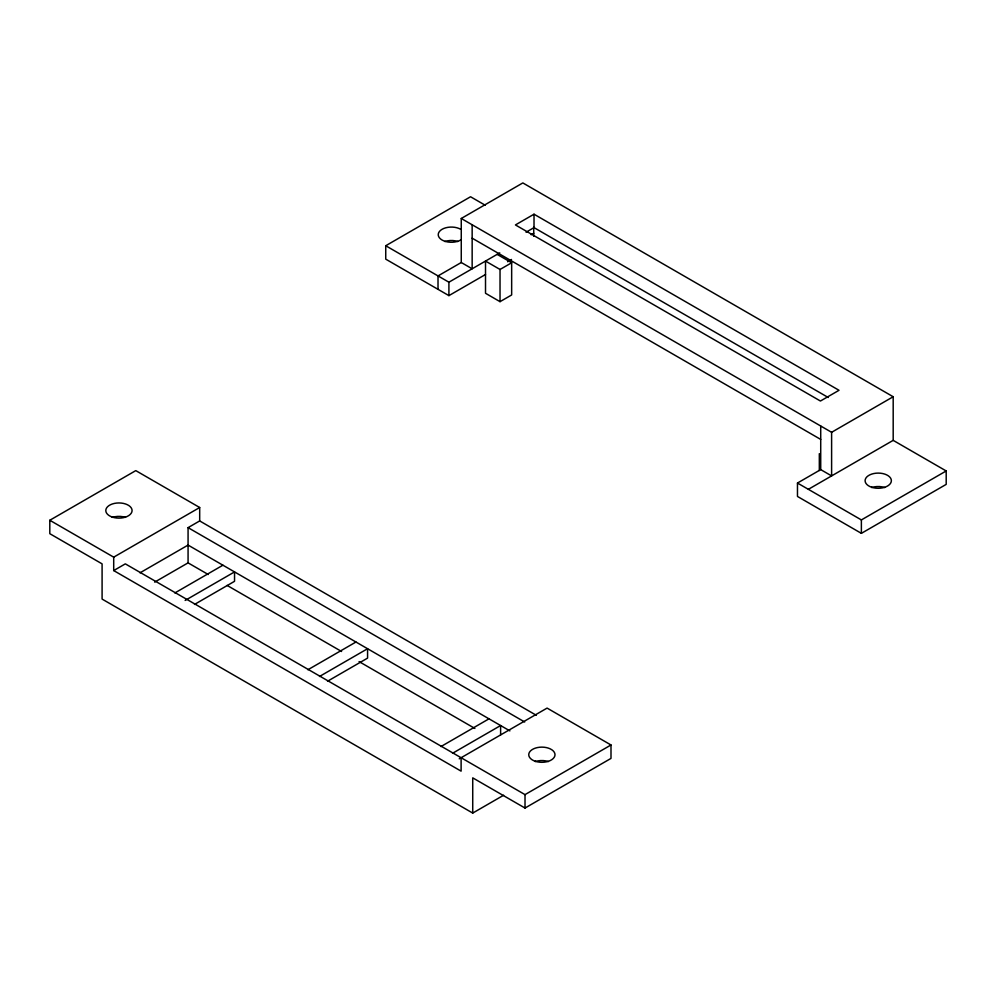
<?xml version="1.0" encoding="UTF-8"?>
<svg xmlns="http://www.w3.org/2000/svg" width="996" height="996" viewBox="0 0 996 996"><rect width="100%" height="100%" fill="white"/><g stroke="black" fill="none" stroke-linecap="round" stroke-linejoin="round"><path stroke-width="1.49" d="M485.513 274.498L448.91 295.625L385.738 259.147L385.738 245.738L470.548 196.76L485.301 205.276M438.016 289.338L438.016 275.917L461.26 262.508L461.26 218.485L522.838 182.928L893.188 396.744L893.188 440.357L808.366 489.322M534.018 214.202L515.43 224.934L820.43 401.027L839.018 390.295L534.018 214.202L534.018 227.623L828.261 397.504M526.05 232.217L534.018 227.623M385.738 245.738L448.91 282.204L499.743 252.86M531.117 234.745L533.731 233.238M503.627 795.231L472.727 813.072L102.09 599.082L102.09 563.861L49.8 533.682L49.8 520.261L135.78 470.622L199.686 507.512L199.686 520.933L536.321 715.29M507.587 261.749L511.508 259.483M500.029 269.468L511.658 262.757L511.658 294.953L500.029 301.664L485.513 293.272L485.513 261.077L500.029 269.468L500.029 301.664M49.8 520.261L113.706 557.162L199.686 507.512M113.706 557.162L113.706 570.571L125.322 563.861L525.017 794.621L610.996 744.983L610.996 758.404L525.017 808.042L472.727 777.851L472.727 813.072M154.691 582.125L188.07 562.865L188.07 527.643L199.686 520.933M140.013 572.825L188.07 545.086L509.89 730.89M174.86 592.956L222.917 565.205M185.144 600.439L234.546 571.916L234.546 581.303L194.494 604.435M307.901 669.76L355.958 642.022M319.517 676.471L367.574 648.72L367.574 658.119L327.535 681.239M461.26 218.485L831.61 432.301L893.188 396.744M893.188 440.357L946.2 470.959L946.2 484.38L861.378 533.346L797.472 496.444L797.472 483.035L820.716 469.614L831.61 475.901L831.61 432.301M440.942 746.564L488.999 718.826M452.558 753.275L500.615 725.536L500.615 734.923M797.472 483.035L861.378 519.924L946.2 470.959M459.231 758.815L547.09 708.094L610.996 744.983M472.154 238.181L820.716 439.423M497.129 254.366L511.658 262.757M461.26 262.508L472.154 268.796L472.154 224.772M188.07 527.643L524.693 722M188.07 562.865L208.264 574.518M227.113 585.411L341.566 651.484M359.07 661.593L474.88 728.45M113.706 570.571L461.111 771.153L461.111 757.732M861.378 519.924L861.378 533.346M820.716 426.014L820.716 469.614M819.322 453.653L819.322 470.523M533.731 227.113L533.731 236.214M525.017 794.621L525.017 808.042M448.91 282.204L448.91 295.625M535.288 761.554A13.147 7.595 0 0 1 548.435 761.554M112.361 517.385A13.147 7.595 0 0 1 125.508 517.385M460.675 240.036A13.147 7.595 0 0 1 442.087 240.036A13.147 7.595 0 0 1 442.087 229.292A13.147 7.595 0 0 1 460.675 229.292M871.662 487.53A13.147 7.595 0 0 1 884.797 487.53M444.801 241.505A13.147 7.595 0 0 1 457.948 241.505M535.288 761.28A13.147 7.595 0 0 0 555.009 754.707A13.147 7.595 0 0 0 535.288 748.145A13.147 7.595 0 0 0 535.288 761.28M112.361 517.111A13.147 7.595 0 0 0 132.082 510.537A13.147 7.595 0 0 0 112.361 503.964A13.147 7.595 0 0 0 112.361 517.111M871.662 487.256A13.147 7.595 0 0 0 891.37 480.682A13.147 7.595 0 0 0 871.662 474.108A13.147 7.595 0 0 0 871.662 487.256"/></g></svg>
